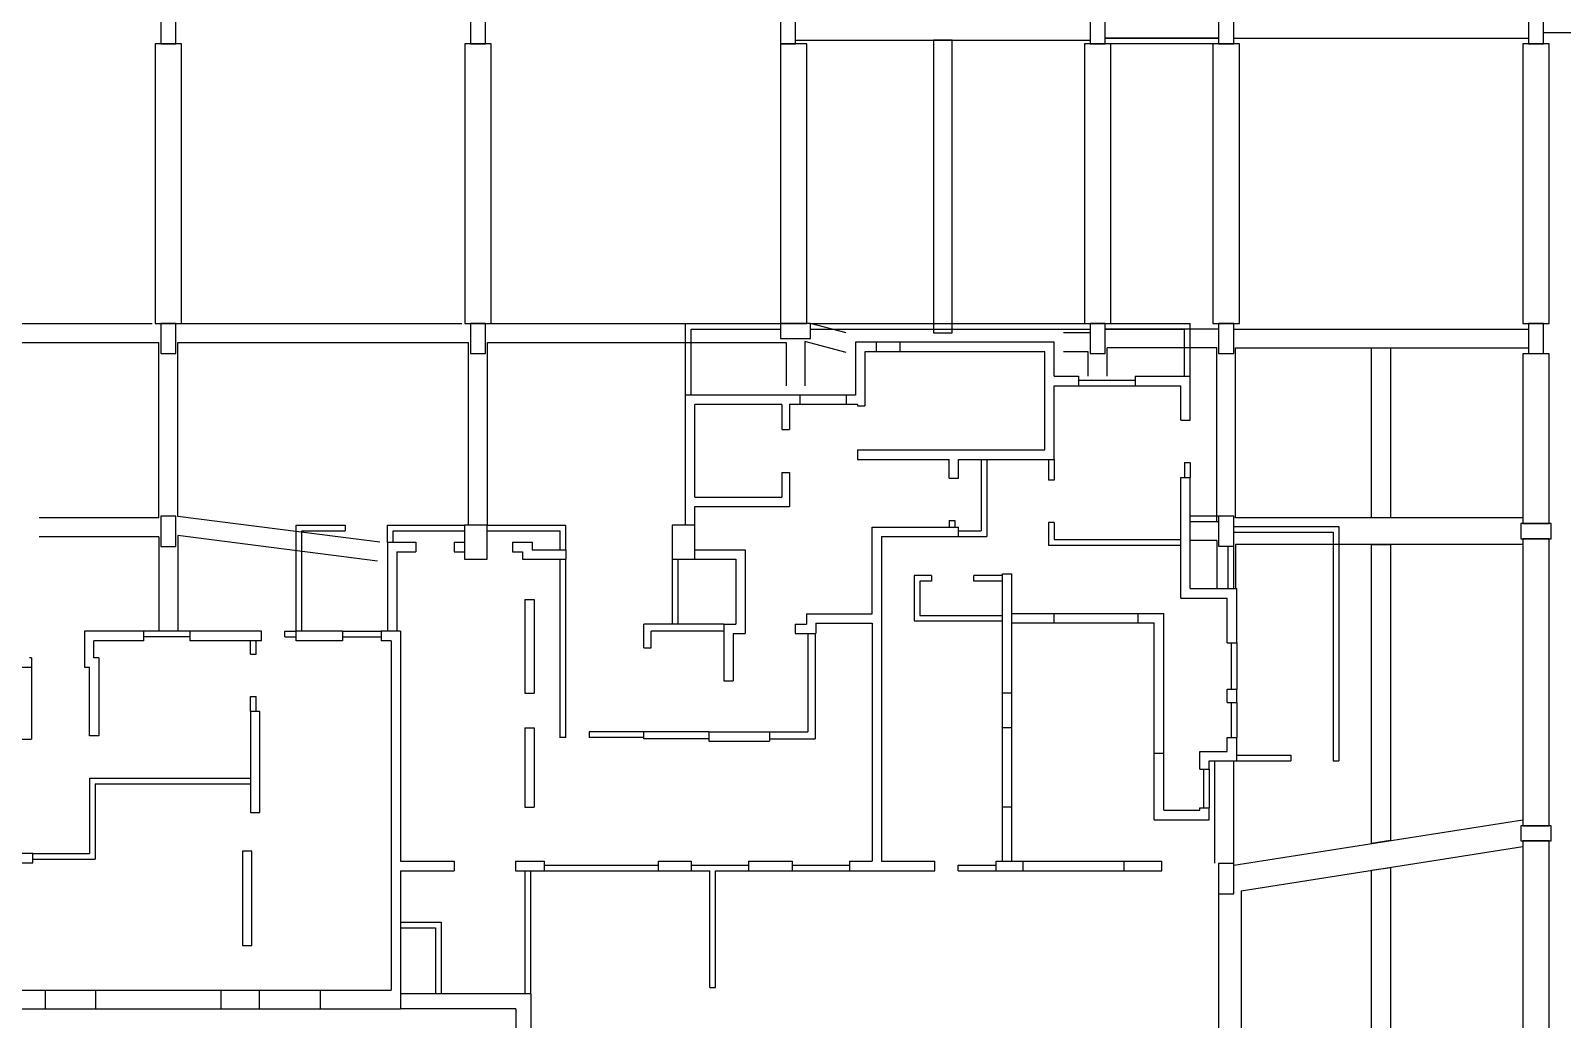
# Model space of a CAD drawing. Header units: metres. Extents: x -681087 to 1033303, y 74272 to 2630761.
# Drawn here: x 96441 to 136983, y 2174379 to 2200554 of the extents above; entities that cross this region are included whole.
import ezdxf

# ---------------------------------------------------------------- set-up
doc = ezdxf.new("R2010")
doc.units = ezdxf.units.M
for name, color, linetype in [('SKELETON_CLEAN', 7, 'Continuous'), ('SKELETON_ISOLATED', 1, 'Continuous'), ('SKELETON_ORIGINAL', 8, 'Continuous')]:
    doc.layers.add(name, color=color, linetype=linetype)

msp = doc.modelspace()

# ---------------------------------------------------------------- linework, layer by layer
at = {"layer": 'SKELETON_CLEAN'}
for p, q in [((99884, 2201004), (99884, 2200204)), ((100284, 2200204), (100284, 2201004)), ((108084, 2201004), (108084, 2200204)), ((108484, 2200204), (108484, 2201004)), ((116284, 2201004), (116284, 2200204)), ((124484, 2201004), (124484, 2200204)), ((124884, 2200204), (124884, 2201004)), ((127884, 2201004), (127884, 2200204)), ((128284, 2200204), (128284, 2201004)), ((136084, 2201004), (136084, 2200204)), ((136484, 2200204), (136484, 2201004)), ((120834, 2200304), (120334, 2200304)), ((120334, 2200304), (120334, 2192554)), ((120834, 2192554), (120834, 2200304)), ((136484, 2200502), (143784, 2200502)), ((100434, 2200202), (99734, 2200202)), ((99734, 2200202), (99734, 2192802)), ((99884, 2200204), (100284, 2200204)), ((100434, 2192802), (100434, 2200202)), ((108634, 2200202), (107934, 2200202)), ((107934, 2200202), (107934, 2192802)), ((108084, 2200204), (108484, 2200204)), ((108634, 2192802), (108634, 2200202)), ((116284, 2200202), (116284, 2192802)), ((125034, 2200204), (124334, 2200204)), ((124334, 2200204), (124334, 2192804)), ((124484, 2200204), (124884, 2200204)), ((127884, 2200204), (124884, 2200204)), ((125034, 2192804), (125034, 2200204)), ((128434, 2200204), (127734, 2200204)), ((127734, 2200204), (127734, 2192804)), ((127884, 2200204), (128284, 2200204)), ((128434, 2192804), (128434, 2200204)), ((136635, 2200202), (135935, 2200202)), ((135935, 2200202), (135935, 2192802)), ((136084, 2200204), (136484, 2200204)), ((136635, 2192802), (136635, 2200202)), ((92084, 2192802), (99658, 2192802)), ((99734, 2192802), (100434, 2192802)), ((100284, 2192804), (99884, 2192804)), ((99884, 2192804), (99884, 2192004)), ((100284, 2192004), (100284, 2192804)), ((100284, 2192802), (107858, 2192802)), ((107934, 2192802), (108634, 2192802)), ((108484, 2192804), (108084, 2192804)), ((108084, 2192804), (108084, 2192004)), ((108484, 2192004), (108484, 2192804)), ((111128, 2192803), (116284, 2192803)), ((113773, 2190904), (113773, 2192804)), ((113923, 2192654), (116284, 2192654)), ((113923, 2190904), (113923, 2192654)), ((116284, 2192804), (116284, 2192404)), ((117084, 2192804), (127133, 2192804)), ((117084, 2192404), (117084, 2192804)), ((118023, 2192554), (117084, 2192802)), ((120334, 2192554), (120834, 2192554)), ((124334, 2192804), (125034, 2192804)), ((124884, 2192804), (124484, 2192804)), ((124484, 2192804), (124484, 2192004)), ((124884, 2192004), (124884, 2192804)), ((127133, 2191404), (127133, 2192804)), ((127734, 2192804), (128434, 2192804)), ((128284, 2192804), (127884, 2192804)), ((127884, 2192804), (127884, 2192004)), ((128284, 2192004), (128284, 2192804)), ((135935, 2192802), (136635, 2192802)), ((136484, 2192804), (136084, 2192804)), ((136084, 2192804), (136084, 2192004)), ((136484, 2192004), (136484, 2192804)), ((92134, 2192302), (99834, 2192302)), ((99834, 2187654), (99834, 2192302)), ((100334, 2192302), (108034, 2192302)), ((100334, 2187691), (100334, 2192302)), ((108034, 2187459), (108034, 2192302)), ((108534, 2192302), (116434, 2192302)), ((108534, 2187459), (108534, 2192302)), ((116284, 2192404), (117084, 2192404)), ((116434, 2192302), (116434, 2191154)), ((116934, 2192325), (116934, 2191154)), ((118023, 2192037), (116934, 2192325)), ((118273, 2192304), (118273, 2190904)), ((118823, 2192304), (118273, 2192304)), ((123533, 2192304), (118823, 2192304)), ((118823, 2192304), (118823, 2192054)), ((123533, 2191404), (123533, 2192304)), ((124934, 2191404), (124934, 2192154)), ((127834, 2192154), (124934, 2192154)), ((127834, 2187554), (127834, 2192154)), ((128334, 2187654), (128334, 2192154)), ((128334, 2192154), (136084, 2192154)), ((131934, 2192154), (132434, 2192154)), ((131934, 2187654), (131934, 2192154)), ((132434, 2192154), (132434, 2187654)), ((99884, 2192004), (100284, 2192004)), ((108084, 2192004), (108484, 2192004)), ((118523, 2192054), (118523, 2190624)), ((118823, 2192054), (118523, 2192054)), ((123283, 2192054), (118823, 2192054)), ((123283, 2189454), (123283, 2192054)), ((124434, 2192052), (123783, 2192052)), ((124434, 2191404), (124434, 2192052)), ((124484, 2192004), (124884, 2192004)), ((127884, 2192004), (128284, 2192004)), ((136635, 2192002), (135935, 2192002)), ((135935, 2192002), (135935, 2187504)), ((136084, 2192004), (136484, 2192004)), ((136635, 2187504), (136635, 2192002)), ((123533, 2191404), (124173, 2191404)), ((124173, 2191404), (124173, 2191154)), ((125673, 2191404), (125673, 2191154)), ((125673, 2191404), (127133, 2191404)), ((127133, 2190244), (127133, 2191404)), ((118033, 2190904), (113773, 2190904)), ((113773, 2187459), (113773, 2190904)), ((118273, 2190904), (118033, 2190904)), ((118033, 2190654), (118033, 2190904)), ((123533, 2191154), (124173, 2191154)), ((123533, 2189204), (123533, 2191154)), ((124173, 2191154), (125673, 2191154)), ((125673, 2191154), (126883, 2191154)), ((126883, 2190244), (126883, 2191154)), ((116323, 2190654), (114023, 2190654)), ((114023, 2188204), (114023, 2190654)), ((116323, 2190654), (116323, 2189999)), ((118033, 2190654), (116523, 2190654)), ((116523, 2190654), (116523, 2189999)), ((118323, 2190654), (118033, 2190654)), ((118323, 2190654), (118323, 2190624)), ((118323, 2190624), (118523, 2190624)), ((126883, 2190244), (127133, 2190244)), ((116323, 2189999), (116523, 2189999)), ((118323, 2189454), (123283, 2189454)), ((118323, 2189454), (118323, 2189204)), ((118323, 2189204), (120753, 2189204)), ((120753, 2188709), (120753, 2189204)), ((121003, 2189204), (123533, 2189204)), ((121003, 2188709), (121003, 2189204)), ((121603, 2189204), (121603, 2187309)), ((121753, 2189204), (121753, 2187159)), ((123383, 2189204), (123383, 2188654)), ((123533, 2189204), (123533, 2188654)), ((126983, 2189124), (127133, 2189124)), ((126983, 2189124), (126983, 2188724)), ((127133, 2189124), (127133, 2188724)), ((116323, 2188859), (116323, 2188204)), ((116323, 2188859), (116523, 2188859)), ((116523, 2188859), (116523, 2187954)), ((120753, 2188709), (121003, 2188709)), ((123533, 2188654), (123383, 2188654)), ((126883, 2185534), (126883, 2188724)), ((126883, 2188724), (127133, 2188724)), ((127133, 2185784), (127133, 2188724)), ((114023, 2188204), (116323, 2188204)), ((99834, 2187654), (96663, 2187654)), ((100284, 2187697), (99884, 2187697)), ((99884, 2187697), (99884, 2186897)), ((100284, 2186897), (100284, 2187697)), ((105683, 2187009), (100334, 2187691)), ((114023, 2187954), (116523, 2187954)), ((114023, 2187459), (114023, 2187954)), ((127884, 2187704), (127133, 2187704)), ((128284, 2187704), (127884, 2187704)), ((127884, 2187704), (127884, 2186904)), ((128284, 2186904), (128284, 2187704)), ((135934, 2187654), (128334, 2187654)), ((132434, 2187654), (131934, 2187654)), ((103468, 2187459), (104763, 2187459)), ((103468, 2184654), (103468, 2187459)), ((103618, 2187309), (104763, 2187309)), ((103618, 2184654), (103618, 2187309)), ((104763, 2187459), (104763, 2187309)), ((105883, 2187007), (105883, 2187459)), ((105883, 2187459), (107923, 2187459)), ((106033, 2187009), (106033, 2187309)), ((106033, 2187309), (107923, 2187309)), ((108523, 2187459), (107923, 2187459)), ((107923, 2187459), (107923, 2186559)), ((108523, 2186559), (108523, 2187459)), ((108523, 2187459), (110603, 2187459)), ((108523, 2187309), (110453, 2187309)), ((110453, 2186809), (110453, 2187309)), ((110603, 2186809), (110603, 2187459)), ((114023, 2187459), (113423, 2187459)), ((113423, 2187459), (113423, 2186559)), ((114023, 2186559), (114023, 2187459)), ((118713, 2187409), (121003, 2187409)), ((118713, 2185114), (118713, 2187409)), ((118713, 2187409), (118913, 2187409)), ((120753, 2187589), (120753, 2187409)), ((120753, 2187589), (120903, 2187589)), ((120903, 2187589), (120903, 2187409)), ((121003, 2187159), (121003, 2187409)), ((121003, 2187309), (121603, 2187309)), ((123533, 2187534), (123383, 2187534)), ((123383, 2187534), (123383, 2186934)), ((123533, 2187534), (123533, 2187084)), ((127834, 2187554), (127133, 2187554)), ((127884, 2187554), (127133, 2187554)), ((128284, 2187424), (131063, 2187424)), ((128284, 2187274), (130913, 2187274)), ((130913, 2187274), (130913, 2181224)), ((131063, 2187424), (131063, 2181224)), ((99834, 2187154), (96663, 2187154)), ((99834, 2187154), (99834, 2184654)), ((99884, 2186897), (100284, 2186897)), ((100334, 2187187), (100334, 2184654)), ((105620, 2186513), (100334, 2187187)), ((105883, 2187009), (106633, 2187009)), ((105883, 2187009), (105883, 2184654)), ((106633, 2187009), (106633, 2186759)), ((107653, 2187009), (107653, 2186759)), ((107653, 2187009), (107923, 2187009)), ((109198, 2187009), (109198, 2186759)), ((109198, 2187009), (109713, 2187009)), ((109713, 2187009), (109713, 2186809)), ((118963, 2187159), (121003, 2187159)), ((118963, 2187159), (118963, 2178564)), ((121003, 2187159), (121753, 2187159)), ((123383, 2186934), (126883, 2186934)), ((123533, 2187084), (126883, 2187084)), ((127834, 2187054), (127133, 2187054)), ((127834, 2187054), (127834, 2185784)), ((127884, 2186904), (128284, 2186904)), ((128283, 2185784), (128283, 2186904)), ((128334, 2186954), (128334, 2185784)), ((135934, 2186954), (128334, 2186954)), ((131934, 2179034), (131934, 2186954)), ((131934, 2186954), (132434, 2186954)), ((132434, 2186954), (132434, 2179113)), ((106133, 2186759), (106633, 2186759)), ((106133, 2186759), (106133, 2184654)), ((107653, 2186759), (107923, 2186759)), ((107923, 2186559), (108523, 2186559)), ((109198, 2186759), (109463, 2186759)), ((109463, 2186759), (109463, 2186559)), ((109463, 2186559), (110603, 2186559)), ((109713, 2186809), (110603, 2186809)), ((110603, 2186809), (110603, 2186559)), ((110603, 2181829), (110603, 2186559)), ((113423, 2186559), (113423, 2184844)), ((113423, 2186559), (114023, 2186559)), ((114023, 2186809), (115353, 2186809)), ((114023, 2186559), (115103, 2186559)), ((115103, 2186559), (115103, 2184844)), ((115353, 2186809), (115353, 2184594)), ((120283, 2186129), (119823, 2186129)), ((119823, 2186129), (119823, 2184929)), ((120283, 2186129), (120283, 2185984)), ((122163, 2186129), (121403, 2186129)), ((121403, 2185984), (121403, 2186129)), ((122163, 2178564), (122163, 2186174)), ((122163, 2186174), (122413, 2186174)), ((122413, 2178564), (122413, 2186174)), ((120283, 2185984), (119973, 2185984)), ((119973, 2185984), (119973, 2185074)), ((122163, 2185984), (121403, 2185984)), ((127133, 2185784), (128363, 2185784)), ((128363, 2184344), (128363, 2185784)), ((109518, 2185494), (109518, 2183014)), ((109518, 2185494), (109768, 2185494)), ((109768, 2185494), (109768, 2183014)), ((126883, 2185534), (128113, 2185534)), ((128113, 2184344), (128113, 2185534)), ((114788, 2184844), (112673, 2184844)), ((112673, 2184214), (112673, 2184844)), ((114788, 2184844), (114788, 2183344)), ((114788, 2184844), (115103, 2184844)), ((116673, 2184844), (116673, 2184594)), ((116673, 2184844), (116973, 2184844)), ((116973, 2185114), (118713, 2185114)), ((116973, 2185114), (116973, 2184844)), ((117223, 2184864), (117223, 2184594)), ((117223, 2184864), (118713, 2184864)), ((118713, 2184864), (118713, 2178564)), ((119823, 2184929), (122163, 2184929)), ((119973, 2185074), (122163, 2185074)), ((122413, 2185124), (126433, 2185124)), ((122413, 2184874), (126183, 2184874)), ((126183, 2179664), (126183, 2184874)), ((126433, 2179914), (126433, 2185124)), ((97863, 2184654), (97863, 2183954)), ((99438, 2184654), (97863, 2184654)), ((98113, 2183954), (98113, 2184404)), ((99438, 2184404), (98113, 2184404)), ((100658, 2184654), (99438, 2184654)), ((99438, 2184404), (99438, 2184654)), ((100658, 2184654), (100658, 2184404)), ((102548, 2184654), (100658, 2184654)), ((102548, 2184404), (100658, 2184404)), ((102258, 2184049), (102258, 2184404)), ((102408, 2184049), (102408, 2184404)), ((102548, 2184404), (102548, 2184654)), ((103169, 2184654), (103469, 2184654)), ((103169, 2184504), (103169, 2184654)), ((103169, 2184504), (103469, 2184504)), ((103468, 2184404), (103468, 2184654)), ((104698, 2184654), (103468, 2184654)), ((104698, 2184404), (103468, 2184404)), ((104698, 2184654), (105718, 2184654)), ((104698, 2184654), (104698, 2184404)), ((106233, 2184654), (105718, 2184654)), ((105718, 2184654), (105718, 2184404)), ((105983, 2184404), (105718, 2184404)), ((105983, 2184404), (105983, 2175154)), ((106233, 2184654), (106233, 2178564)), ((114788, 2184654), (112863, 2184654)), ((112863, 2184214), (112863, 2184654)), ((115038, 2184594), (115038, 2183344)), ((115038, 2184594), (115353, 2184594)), ((116673, 2184594), (117223, 2184594)), ((117013, 2184594), (117013, 2181994)), ((117203, 2184594), (117203, 2181804)), ((102258, 2184049), (102408, 2184049)), ((112673, 2184214), (112863, 2184214)), ((128113, 2184344), (128363, 2184344)), ((128363, 2184344), (128363, 2183124)), ((95313, 2183704), (96463, 2183704)), ((96463, 2183954), (96413, 2183954)), ((96463, 2183954), (96463, 2183704)), ((96463, 2183704), (96463, 2181794)), ((97863, 2183954), (97863, 2183704)), ((97863, 2183704), (97998, 2183704)), ((97998, 2181884), (97998, 2183704)), ((98248, 2183954), (98113, 2183954)), ((98248, 2183954), (98248, 2181884)), ((114788, 2183344), (115038, 2183344)), ((102258, 2182534), (102258, 2182929)), ((102258, 2182929), (102408, 2182929)), ((102408, 2182534), (102408, 2182929)), ((109518, 2183014), (109768, 2183014)), ((128113, 2182764), (128113, 2183124)), ((128113, 2183124), (128363, 2183124)), ((128363, 2182764), (128363, 2183124)), ((102508, 2182534), (102258, 2182534)), ((102258, 2182534), (102258, 2179854)), ((102508, 2179854), (102508, 2182534)), ((128113, 2182764), (128363, 2182764)), ((128363, 2182764), (128363, 2181844)), ((109518, 2182094), (109768, 2182094)), ((109518, 2182094), (109518, 2179994)), ((109768, 2182094), (109768, 2179994)), ((111223, 2181994), (111223, 2181844)), ((112673, 2181994), (111223, 2181994)), ((114393, 2181994), (112673, 2181994)), ((112673, 2181804), (112673, 2181994)), ((114393, 2181994), (115993, 2181994)), ((114393, 2181994), (114393, 2181744)), ((115993, 2181994), (115993, 2181744)), ((115993, 2181994), (117013, 2181994)), ((95313, 2181794), (96463, 2181794)), ((98248, 2181884), (97998, 2181884)), ((112673, 2181844), (111223, 2181844)), ((114393, 2181804), (112673, 2181804)), ((114393, 2181744), (115993, 2181744)), ((115993, 2181804), (117203, 2181804)), ((128113, 2181474), (128113, 2181844)), ((128113, 2181844), (128363, 2181844)), ((128363, 2181224), (128363, 2181844)), ((127383, 2180999), (127383, 2181474)), ((127383, 2181474), (128113, 2181474)), ((127633, 2181224), (128363, 2181224)), ((127633, 2180999), (127633, 2181224)), ((128284, 2178459), (128284, 2181224)), ((128363, 2181374), (129793, 2181374)), ((128363, 2181224), (129793, 2181224)), ((129793, 2181374), (129793, 2181224)), ((130913, 2181224), (131063, 2181224)), ((97998, 2180764), (97998, 2178769)), ((97998, 2180764), (102258, 2180764)), ((127383, 2180999), (127633, 2180999)), ((127633, 2180999), (127633, 2179979)), ((98148, 2180614), (98148, 2178619)), ((98148, 2180614), (102258, 2180614)), ((109518, 2179994), (109768, 2179994)), ((127383, 2179979), (127633, 2179979)), ((127383, 2179914), (127383, 2179979)), ((127633, 2179664), (127633, 2179979)), ((102258, 2179854), (102508, 2179854)), ((126183, 2179664), (127633, 2179664)), ((126433, 2179914), (127383, 2179914)), ((128284, 2178459), (135934, 2179664)), ((96503, 2178769), (94603, 2178769)), ((96503, 2178519), (96503, 2178769)), ((96503, 2178769), (97998, 2178769)), ((102298, 2178834), (102048, 2178834)), ((102048, 2178834), (102048, 2176334)), ((102298, 2176334), (102298, 2178834)), ((128484, 2177782), (135934, 2178956)), ((132434, 2179113), (131934, 2179034)), ((94603, 2178519), (96503, 2178519)), ((96503, 2178619), (98148, 2178619)), ((106233, 2178564), (107653, 2178564)), ((107653, 2178564), (107653, 2178314)), ((109273, 2178564), (109273, 2178314)), ((109273, 2178564), (110033, 2178564)), ((110033, 2178564), (110033, 2178314)), ((113053, 2178564), (113053, 2178314)), ((113053, 2178564), (113923, 2178564)), ((113923, 2178564), (113923, 2178314)), ((115443, 2178564), (115443, 2178314)), ((115443, 2178564), (116593, 2178564)), ((116593, 2178564), (116593, 2178314)), ((118113, 2178564), (118113, 2178314)), ((118113, 2178564), (118713, 2178564)), ((118963, 2178564), (120373, 2178564)), ((120373, 2178314), (120373, 2178564)), ((120993, 2178464), (121993, 2178464)), ((120993, 2178314), (120993, 2178464)), ((121993, 2178314), (121993, 2178564)), ((121993, 2178564), (122713, 2178564)), ((122713, 2178314), (122713, 2178564)), ((122713, 2178564), (126383, 2178564)), ((126383, 2178314), (126383, 2178564)), ((128284, 2178504), (127884, 2178504)), ((128284, 2177704), (128284, 2178504)), ((131934, 2178325), (132434, 2178404)), ((131934, 2174054), (131934, 2178325)), ((132434, 2178404), (132434, 2174054)), ((106233, 2178314), (107653, 2178314)), ((106233, 2178314), (106233, 2174654)), ((109273, 2178314), (110033, 2178314)), ((109684, 2175054), (109684, 2178304)), ((110033, 2178314), (113053, 2178314)), ((113053, 2178314), (113923, 2178314)), ((113923, 2178314), (114414, 2178314)), ((114414, 2175224), (114414, 2178314)), ((114564, 2175224), (114564, 2178314)), ((114564, 2178314), (115443, 2178314)), ((115443, 2178314), (116593, 2178314)), ((116593, 2178314), (118113, 2178314)), ((118113, 2178314), (120373, 2178314)), ((120993, 2178314), (121993, 2178314)), ((121993, 2178314), (122713, 2178314)), ((122713, 2178314), (126383, 2178314)), ((127884, 2177704), (128284, 2177704)), ((128484, 2177782), (128484, 2174054)), ((106233, 2176954), (107303, 2176954)), ((106233, 2176804), (107153, 2176804)), ((107153, 2176804), (107153, 2175054)), ((107303, 2176954), (107303, 2175054)), ((102048, 2176334), (102298, 2176334)), ((91608, 2175154), (105983, 2175154)), ((114414, 2175224), (114564, 2175224)), ((109684, 2175054), (106233, 2175054)), ((109684, 2175054), (109684, 2137954)), ((77083, 2174654), (106233, 2174654)), ((109284, 2174654), (106233, 2174654)), ((109284, 2174654), (109284, 2138454))]:
    msp.add_line(p, q, dxfattribs=at)
at = {"layer": 'SKELETON_ISOLATED'}
for p, q in [((116684, 2200204), (116684, 2201004)), ((116684, 2200304), (124484, 2200304)), ((124884, 2200354), (127884, 2200354)), ((128284, 2200354), (136084, 2200354)), ((116634, 2200203), (116484, 2200203)), ((116984, 2192802), (116984, 2200202)), ((116684, 2192803), (116634, 2192803)), ((117084, 2192654), (124484, 2192654)), ((124484, 2192552), (123783, 2192552)), ((126384, 2192654), (125933, 2192654)), ((126983, 2191404), (126983, 2192654)), ((128284, 2192654), (136084, 2192654)), ((119443, 2192304), (119443, 2192054)), ((124173, 2191304), (125673, 2191304)), ((116813, 2190654), (116813, 2190904)), ((135884, 2187504), (135884, 2187104)), ((136309, 2187504), (136259, 2187504)), ((136684, 2187104), (136684, 2187504)), ((128133, 2185784), (128133, 2186904)), ((135935, 2187104), (135934, 2179502)), ((136259, 2187104), (136309, 2187104)), ((136634, 2179502), (136635, 2187104)), ((110453, 2181829), (110453, 2186559)), ((113573, 2186559), (113573, 2184844)), ((123533, 2184874), (123533, 2185124)), ((125753, 2184874), (125753, 2185124)), ((100658, 2184504), (99438, 2184504)), ((104698, 2184504), (105718, 2184504)), ((128213, 2184344), (128213, 2183124)), ((122413, 2183014), (122163, 2183014)), ((128213, 2182764), (128213, 2181844)), ((122413, 2182094), (122163, 2182094)), ((110603, 2181844), (110453, 2181844)), ((126183, 2181424), (126433, 2181424)), ((127784, 2178514), (127784, 2181224)), ((127483, 2180999), (127483, 2179979)), ((122413, 2179994), (122163, 2179994)), ((135884, 2179504), (135884, 2179104)), ((136309, 2179503), (136259, 2179503)), ((136684, 2179104), (136684, 2179504)), ((135935, 2179102), (135934, 2173904)), ((136259, 2179103), (136309, 2179103)), ((136634, 2173904), (136635, 2179102)), ((110033, 2178464), (113053, 2178464)), ((113923, 2178464), (115443, 2178464)), ((116593, 2178464), (118113, 2178464)), ((125383, 2178314), (125383, 2178564)), ((109534, 2175054), (109534, 2178304)), ((127884, 2178309), (127884, 2158619)), ((96823, 2175154), (96823, 2174654)), ((98163, 2174654), (98163, 2175154)), ((101483, 2174654), (101483, 2175154)), ((102493, 2175154), (102493, 2174654)), ((104113, 2174654), (104113, 2175154))]:
    msp.add_line(p, q, dxfattribs=at)
at = {"layer": 'SKELETON_ORIGINAL'}
for p, q in [((99884, 2201004), (99884, 2200204)), ((100284, 2200204), (100284, 2201004)), ((108084, 2201004), (108084, 2200204)), ((108484, 2200204), (108484, 2201004)), ((116284, 2201004), (116284, 2200204)), ((116684, 2200204), (116684, 2201004)), ((124484, 2201004), (124484, 2200204)), ((124884, 2200204), (124884, 2201004)), ((127884, 2201004), (127884, 2200204)), ((128284, 2200204), (128284, 2201004)), ((136084, 2201004), (136084, 2200204)), ((136484, 2200204), (136484, 2201004)), ((116684, 2200304), (124484, 2200304)), ((120834, 2200304), (120334, 2200304)), ((120334, 2200304), (120334, 2192554)), ((120834, 2192554), (120834, 2200304)), ((124884, 2200354), (127884, 2200354)), ((127884, 2200354), (124884, 2200354)), ((128284, 2200354), (136084, 2200354)), ((136484, 2200502), (143784, 2200502)), ((100434, 2200202), (99734, 2200202)), ((99734, 2200202), (99734, 2192802)), ((99884, 2200204), (100284, 2200204)), ((100434, 2192802), (100434, 2200202)), ((108634, 2200202), (107934, 2200202)), ((107934, 2200202), (107934, 2192802)), ((108084, 2200204), (108484, 2200204)), ((108634, 2192802), (108634, 2200202)), ((116284, 2200204), (116684, 2200204)), ((116984, 2200202), (116284, 2200202)), ((116284, 2200202), (116284, 2192802)), ((116984, 2192802), (116984, 2200202)), ((125034, 2200204), (124334, 2200204)), ((124334, 2200204), (124334, 2192804)), ((124484, 2200204), (124884, 2200204)), ((127884, 2200204), (124884, 2200204)), ((125034, 2192804), (125034, 2200204)), ((128434, 2200204), (127734, 2200204)), ((127734, 2200204), (127734, 2192804)), ((127884, 2200204), (128284, 2200204)), ((128434, 2192804), (128434, 2200204)), ((136635, 2200202), (135935, 2200202)), ((135935, 2200202), (135935, 2192802)), ((136084, 2200204), (136484, 2200204)), ((136635, 2192802), (136635, 2200202)), ((92084, 2192802), (99658, 2192802)), ((99734, 2192802), (100434, 2192802)), ((100284, 2192804), (99884, 2192804)), ((99884, 2192804), (99884, 2192004)), ((100284, 2192004), (100284, 2192804)), ((100284, 2192802), (107858, 2192802)), ((107934, 2192802), (108634, 2192802)), ((108484, 2192804), (108084, 2192804)), ((108084, 2192804), (108084, 2192004)), ((108484, 2192004), (108484, 2192804)), ((108484, 2192802), (116284, 2192802)), ((113773, 2190904), (113773, 2192804)), ((113773, 2192804), (116284, 2192804)), ((113923, 2192654), (116284, 2192654)), ((113923, 2190904), (113923, 2192654)), ((117084, 2192804), (116284, 2192804)), ((116284, 2192804), (116284, 2192404)), ((116284, 2192802), (116984, 2192802)), ((117084, 2192804), (127133, 2192804)), ((117084, 2192404), (117084, 2192804)), ((118023, 2192554), (117084, 2192802)), ((117084, 2192654), (124484, 2192654)), ((120334, 2192554), (120834, 2192554)), ((124484, 2192552), (123783, 2192552)), ((124334, 2192804), (125034, 2192804)), ((124884, 2192804), (124484, 2192804)), ((124484, 2192804), (124484, 2192004)), ((124884, 2192004), (124884, 2192804)), ((127884, 2192654), (124884, 2192654)), ((124884, 2192654), (126983, 2192654)), ((126983, 2191404), (126983, 2192654)), ((127133, 2191404), (127133, 2192804)), ((127734, 2192804), (128434, 2192804)), ((128284, 2192804), (127884, 2192804)), ((127884, 2192804), (127884, 2192004)), ((128284, 2192004), (128284, 2192804)), ((128284, 2192654), (136084, 2192654)), ((135935, 2192802), (136635, 2192802)), ((136484, 2192804), (136084, 2192804)), ((136084, 2192804), (136084, 2192004)), ((136484, 2192004), (136484, 2192804)), ((92134, 2192302), (99834, 2192302)), ((99834, 2187654), (99834, 2192302)), ((100334, 2192302), (108034, 2192302)), ((100334, 2187691), (100334, 2192302)), ((108034, 2187459), (108034, 2192302)), ((108534, 2192302), (116434, 2192302)), ((108534, 2187459), (108534, 2192302)), ((116284, 2192404), (117084, 2192404)), ((116434, 2192302), (116434, 2191154)), ((116934, 2192325), (116934, 2191154)), ((118023, 2192037), (116934, 2192325)), ((118273, 2192304), (118273, 2190904)), ((118823, 2192304), (118273, 2192304)), ((123533, 2192304), (118823, 2192304)), ((118823, 2192304), (118823, 2192054)), ((119443, 2192304), (119443, 2192054)), ((123533, 2191404), (123533, 2192304)), ((124934, 2191404), (124934, 2192154)), ((127834, 2192154), (124934, 2192154)), ((127834, 2187554), (127834, 2192154)), ((128334, 2187654), (128334, 2192154)), ((128334, 2192154), (136084, 2192154)), ((131934, 2192154), (132434, 2192154)), ((131934, 2187654), (131934, 2192154)), ((132434, 2192154), (132434, 2187654)), ((99884, 2192004), (100284, 2192004)), ((108084, 2192004), (108484, 2192004)), ((118523, 2192054), (118523, 2190624)), ((118823, 2192054), (118523, 2192054)), ((123283, 2192054), (118823, 2192054)), ((123283, 2189454), (123283, 2192054)), ((124434, 2192052), (123783, 2192052)), ((124434, 2191404), (124434, 2192052)), ((124484, 2192004), (124884, 2192004)), ((127884, 2192004), (128284, 2192004)), ((136635, 2192002), (135935, 2192002)), ((135935, 2192002), (135935, 2187504)), ((136084, 2192004), (136484, 2192004)), ((136635, 2187504), (136635, 2192002)), ((123533, 2191404), (124173, 2191404)), ((124173, 2191404), (124173, 2191154)), ((124173, 2191304), (125673, 2191304)), ((125673, 2191404), (125673, 2191154)), ((125673, 2191404), (127133, 2191404)), ((127133, 2190244), (127133, 2191404)), ((118033, 2190904), (113773, 2190904)), ((113773, 2187459), (113773, 2190904)), ((116813, 2190654), (116813, 2190904)), ((118273, 2190904), (118033, 2190904)), ((118033, 2190654), (118033, 2190904)), ((123533, 2191154), (124173, 2191154)), ((123533, 2189204), (123533, 2191154)), ((124173, 2191154), (125673, 2191154)), ((125673, 2191154), (126883, 2191154)), ((126883, 2190244), (126883, 2191154)), ((116323, 2190654), (114023, 2190654)), ((114023, 2188204), (114023, 2190654)), ((116323, 2190654), (116323, 2189999)), ((118033, 2190654), (116523, 2190654)), ((116523, 2190654), (116523, 2189999)), ((118323, 2190654), (118033, 2190654)), ((118323, 2190654), (118323, 2190624)), ((118323, 2190624), (118523, 2190624)), ((126883, 2190244), (127133, 2190244)), ((116323, 2189999), (116523, 2189999)), ((118323, 2189454), (123283, 2189454)), ((118323, 2189454), (118323, 2189204)), ((118323, 2189204), (120753, 2189204)), ((120753, 2188709), (120753, 2189204)), ((121003, 2189204), (123533, 2189204)), ((121003, 2188709), (121003, 2189204)), ((121603, 2189204), (121603, 2187309)), ((121753, 2189204), (121753, 2187159)), ((123383, 2189204), (123383, 2188654)), ((123533, 2189204), (123533, 2188654)), ((126983, 2189124), (127133, 2189124)), ((126983, 2189124), (126983, 2188724)), ((127133, 2189124), (127133, 2188724)), ((116323, 2188859), (116323, 2188204)), ((116323, 2188859), (116523, 2188859)), ((116523, 2188859), (116523, 2187954)), ((120753, 2188709), (121003, 2188709)), ((123533, 2188654), (123383, 2188654)), ((126883, 2185534), (126883, 2188724)), ((126883, 2188724), (127133, 2188724)), ((127133, 2185784), (127133, 2188724)), ((114023, 2188204), (116323, 2188204)), ((99834, 2187654), (96663, 2187654)), ((100284, 2187697), (99884, 2187697)), ((99884, 2187697), (99884, 2186897)), ((100284, 2186897), (100284, 2187697)), ((105683, 2187009), (100334, 2187691)), ((114023, 2187954), (116523, 2187954)), ((114023, 2187459), (114023, 2187954)), ((127884, 2187704), (127133, 2187704)), ((128284, 2187704), (127884, 2187704)), ((127884, 2187704), (127884, 2186904)), ((128284, 2186904), (128284, 2187704)), ((135934, 2187654), (128334, 2187654)), ((132434, 2187654), (131934, 2187654)), ((103468, 2187459), (104763, 2187459)), ((103468, 2184654), (103468, 2187459)), ((103618, 2187309), (104763, 2187309)), ((103618, 2184654), (103618, 2187309)), ((104763, 2187459), (104763, 2187309)), ((105883, 2187007), (105883, 2187459)), ((105883, 2187459), (107923, 2187459)), ((106033, 2187009), (106033, 2187309)), ((106033, 2187309), (107923, 2187309)), ((108523, 2187459), (107923, 2187459)), ((107923, 2187459), (107923, 2186559)), ((108523, 2186559), (108523, 2187459)), ((108523, 2187459), (110603, 2187459)), ((108523, 2187309), (110453, 2187309)), ((110453, 2186809), (110453, 2187309)), ((110603, 2186809), (110603, 2187459)), ((114023, 2187459), (113423, 2187459)), ((113423, 2187459), (113423, 2186559)), ((114023, 2186559), (114023, 2187459)), ((118713, 2187409), (121003, 2187409)), ((118713, 2185114), (118713, 2187409)), ((118713, 2187409), (118913, 2187409)), ((120753, 2187589), (120753, 2187409)), ((120753, 2187589), (120903, 2187589)), ((120903, 2187589), (120903, 2187409)), ((121003, 2187159), (121003, 2187409)), ((121003, 2187309), (121603, 2187309)), ((123533, 2187534), (123383, 2187534)), ((123383, 2187534), (123383, 2186934)), ((123533, 2187534), (123533, 2187084)), ((127834, 2187554), (127133, 2187554)), ((127884, 2187554), (127133, 2187554)), ((128284, 2187424), (131063, 2187424)), ((128284, 2187274), (130913, 2187274)), ((130913, 2187274), (130913, 2181224)), ((131063, 2187424), (131063, 2181224)), ((136684, 2187504), (135884, 2187504)), ((135884, 2187504), (135884, 2187104)), ((135935, 2187504), (136635, 2187504)), ((136684, 2187104), (136684, 2187504)), ((99834, 2187154), (96663, 2187154)), ((99834, 2187154), (99834, 2184654)), ((99884, 2186897), (100284, 2186897)), ((100334, 2187187), (100334, 2184654)), ((105620, 2186513), (100334, 2187187)), ((105883, 2187009), (106633, 2187009)), ((105883, 2187009), (105883, 2184654)), ((106633, 2187009), (106633, 2186759)), ((107653, 2187009), (107653, 2186759)), ((107653, 2187009), (107923, 2187009)), ((109198, 2187009), (109198, 2186759)), ((109198, 2187009), (109713, 2187009)), ((109713, 2187009), (109713, 2186809)), ((118963, 2187159), (121003, 2187159)), ((118963, 2187159), (118963, 2178564)), ((121003, 2187159), (121753, 2187159)), ((123383, 2186934), (126883, 2186934)), ((123533, 2187084), (126883, 2187084)), ((127834, 2187054), (127133, 2187054)), ((127834, 2187054), (127834, 2185784)), ((127884, 2186904), (128284, 2186904)), ((128133, 2185784), (128133, 2186904)), ((128283, 2185784), (128283, 2186904)), ((128334, 2186954), (128334, 2185784)), ((135934, 2186954), (128334, 2186954)), ((131934, 2179034), (131934, 2186954)), ((131934, 2186954), (132434, 2186954)), ((132434, 2186954), (132434, 2179113)), ((135884, 2187104), (136684, 2187104)), ((135935, 2187104), (135934, 2179502)), ((136635, 2187104), (135935, 2187104)), ((136634, 2179502), (136635, 2187104)), ((106133, 2186759), (106633, 2186759)), ((106133, 2186759), (106133, 2184654)), ((107653, 2186759), (107923, 2186759)), ((107923, 2186559), (108523, 2186559)), ((109198, 2186759), (109463, 2186759)), ((109463, 2186759), (109463, 2186559)), ((109463, 2186559), (110603, 2186559)), ((109713, 2186809), (110603, 2186809)), ((110453, 2181829), (110453, 2186559)), ((110603, 2186809), (110603, 2186559)), ((110603, 2181829), (110603, 2186559)), ((113423, 2186559), (113423, 2184844)), ((113423, 2186559), (114023, 2186559)), ((113573, 2186559), (113573, 2184844)), ((114023, 2186809), (115353, 2186809)), ((114023, 2186559), (115103, 2186559)), ((115103, 2186559), (115103, 2184844)), ((115353, 2186809), (115353, 2184594)), ((120283, 2186129), (119823, 2186129)), ((119823, 2186129), (119823, 2184929)), ((120283, 2186129), (120283, 2185984)), ((122163, 2186129), (121403, 2186129)), ((121403, 2185984), (121403, 2186129)), ((122163, 2178564), (122163, 2186174)), ((122163, 2186174), (122413, 2186174)), ((122413, 2178564), (122413, 2186174)), ((120283, 2185984), (119973, 2185984)), ((119973, 2185984), (119973, 2185074)), ((122163, 2185984), (121403, 2185984)), ((127133, 2185784), (128363, 2185784)), ((128363, 2184344), (128363, 2185784)), ((109518, 2185494), (109518, 2183014)), ((109518, 2185494), (109768, 2185494)), ((109768, 2185494), (109768, 2183014)), ((126883, 2185534), (128113, 2185534)), ((128113, 2184344), (128113, 2185534)), ((114788, 2184844), (112673, 2184844)), ((112673, 2184214), (112673, 2184844)), ((114788, 2184844), (114788, 2183344)), ((114788, 2184844), (115103, 2184844)), ((116673, 2184844), (116673, 2184594)), ((116673, 2184844), (116973, 2184844)), ((116973, 2185114), (118713, 2185114)), ((116973, 2185114), (116973, 2184844)), ((117223, 2184864), (117223, 2184594)), ((117223, 2184864), (118713, 2184864)), ((118713, 2184864), (118713, 2178564)), ((119823, 2184929), (122163, 2184929)), ((119973, 2185074), (122163, 2185074)), ((122413, 2185124), (126433, 2185124)), ((122413, 2184874), (126183, 2184874)), ((123533, 2184874), (123533, 2185124)), ((125753, 2184874), (125753, 2185124)), ((126183, 2179664), (126183, 2184874)), ((126433, 2179914), (126433, 2185124)), ((97863, 2184654), (97863, 2183954)), ((99438, 2184654), (97863, 2184654)), ((98113, 2183954), (98113, 2184404)), ((99438, 2184404), (98113, 2184404)), ((100658, 2184654), (99438, 2184654)), ((99438, 2184404), (99438, 2184654)), ((100658, 2184504), (99438, 2184504)), ((100658, 2184654), (100658, 2184404)), ((102548, 2184654), (100658, 2184654)), ((102548, 2184404), (100658, 2184404)), ((102258, 2184049), (102258, 2184404)), ((102408, 2184049), (102408, 2184404)), ((102548, 2184404), (102548, 2184654)), ((103169, 2184654), (103469, 2184654)), ((103169, 2184504), (103169, 2184654)), ((103169, 2184504), (103469, 2184504)), ((103468, 2184404), (103468, 2184654)), ((104698, 2184654), (103468, 2184654)), ((104698, 2184404), (103468, 2184404)), ((104698, 2184654), (105718, 2184654)), ((104698, 2184654), (104698, 2184404)), ((104698, 2184504), (105718, 2184504)), ((106233, 2184654), (105718, 2184654)), ((105718, 2184654), (105718, 2184404)), ((105983, 2184404), (105718, 2184404)), ((105983, 2184404), (105983, 2175154)), ((106233, 2184654), (106233, 2178564)), ((114788, 2184654), (112863, 2184654)), ((112863, 2184214), (112863, 2184654)), ((115038, 2184594), (115038, 2183344)), ((115038, 2184594), (115353, 2184594)), ((116673, 2184594), (117223, 2184594)), ((117013, 2184594), (117013, 2181994)), ((117203, 2184594), (117203, 2181804)), ((102258, 2184049), (102408, 2184049)), ((112673, 2184214), (112863, 2184214)), ((128113, 2184344), (128363, 2184344)), ((128213, 2184344), (128213, 2183124)), ((128363, 2184344), (128363, 2183124)), ((95313, 2183704), (96463, 2183704)), ((96463, 2183954), (96413, 2183954)), ((96463, 2183954), (96463, 2183704)), ((96463, 2183704), (96463, 2181794)), ((97863, 2183954), (97863, 2183704)), ((97863, 2183704), (97998, 2183704)), ((97998, 2181884), (97998, 2183704)), ((98248, 2183954), (98113, 2183954)), ((98248, 2183954), (98248, 2181884)), ((114788, 2183344), (115038, 2183344)), ((102258, 2182534), (102258, 2182929)), ((102258, 2182929), (102408, 2182929)), ((102408, 2182534), (102408, 2182929)), ((109518, 2183014), (109768, 2183014)), ((122413, 2183014), (122163, 2183014)), ((128113, 2182764), (128113, 2183124)), ((128113, 2183124), (128363, 2183124)), ((128363, 2182764), (128363, 2183124)), ((102508, 2182534), (102258, 2182534)), ((102258, 2182534), (102258, 2179854)), ((102508, 2179854), (102508, 2182534)), ((128113, 2182764), (128363, 2182764)), ((128213, 2182764), (128213, 2181844)), ((128363, 2182764), (128363, 2181844)), ((109518, 2182094), (109768, 2182094)), ((109518, 2182094), (109518, 2179994)), ((109768, 2182094), (109768, 2179994)), ((111223, 2181994), (111223, 2181844)), ((112673, 2181994), (111223, 2181994)), ((114393, 2181994), (112673, 2181994)), ((112673, 2181804), (112673, 2181994)), ((114393, 2181994), (115993, 2181994)), ((114393, 2181994), (114393, 2181744)), ((115993, 2181994), (115993, 2181744)), ((115993, 2181994), (117013, 2181994)), ((122413, 2182094), (122163, 2182094)), ((95313, 2181794), (96463, 2181794)), ((98248, 2181884), (97998, 2181884)), ((110603, 2181844), (110453, 2181844)), ((112673, 2181844), (111223, 2181844)), ((114393, 2181804), (112673, 2181804)), ((114393, 2181744), (115993, 2181744)), ((115993, 2181804), (117203, 2181804)), ((128113, 2181474), (128113, 2181844)), ((128113, 2181844), (128363, 2181844)), ((128363, 2181224), (128363, 2181844)), ((126183, 2181424), (126433, 2181424)), ((127383, 2180999), (127383, 2181474)), ((127383, 2181474), (128113, 2181474)), ((127633, 2181224), (128363, 2181224)), ((127633, 2180999), (127633, 2181224)), ((127784, 2178514), (127784, 2181224)), ((128284, 2178459), (128284, 2181224)), ((128363, 2181374), (129793, 2181374)), ((128363, 2181224), (129793, 2181224)), ((129793, 2181374), (129793, 2181224)), ((130913, 2181224), (131063, 2181224)), ((97998, 2180764), (97998, 2178769)), ((97998, 2180764), (102258, 2180764)), ((127383, 2180999), (127633, 2180999)), ((127483, 2180999), (127483, 2179979)), ((127633, 2180999), (127633, 2179979)), ((98148, 2180614), (98148, 2178619)), ((98148, 2180614), (102258, 2180614)), ((109518, 2179994), (109768, 2179994)), ((122413, 2179994), (122163, 2179994)), ((127383, 2179979), (127633, 2179979)), ((127383, 2179914), (127383, 2179979)), ((127633, 2179664), (127633, 2179979)), ((102258, 2179854), (102508, 2179854)), ((126183, 2179664), (127633, 2179664)), ((126433, 2179914), (127383, 2179914)), ((128284, 2178459), (135934, 2179664)), ((136684, 2179504), (135884, 2179504)), ((135884, 2179504), (135884, 2179104)), ((135934, 2179502), (136634, 2179502)), ((136684, 2179104), (136684, 2179504)), ((96503, 2178769), (94603, 2178769)), ((96503, 2178519), (96503, 2178769)), ((96503, 2178769), (97998, 2178769)), ((102298, 2178834), (102048, 2178834)), ((102048, 2178834), (102048, 2176334)), ((102298, 2176334), (102298, 2178834)), ((128484, 2177782), (135934, 2178956)), ((132434, 2179113), (131934, 2179034)), ((135884, 2179104), (136684, 2179104)), ((135935, 2179102), (135934, 2173904)), ((136635, 2179102), (135935, 2179102)), ((136634, 2173904), (136635, 2179102)), ((94603, 2178519), (96503, 2178519)), ((96503, 2178619), (98148, 2178619)), ((106233, 2178564), (107653, 2178564)), ((107653, 2178564), (107653, 2178314)), ((109273, 2178564), (109273, 2178314)), ((109273, 2178564), (110033, 2178564)), ((110033, 2178564), (110033, 2178314)), ((110033, 2178464), (113053, 2178464)), ((113053, 2178564), (113053, 2178314)), ((113053, 2178564), (113923, 2178564)), ((113923, 2178564), (113923, 2178314)), ((113923, 2178464), (115443, 2178464)), ((115443, 2178564), (115443, 2178314)), ((115443, 2178564), (116593, 2178564)), ((116593, 2178564), (116593, 2178314)), ((116593, 2178464), (118113, 2178464)), ((118113, 2178564), (118113, 2178314)), ((118113, 2178564), (118713, 2178564)), ((118963, 2178564), (120373, 2178564)), ((120373, 2178314), (120373, 2178564)), ((120993, 2178464), (121993, 2178464)), ((120993, 2178314), (120993, 2178464)), ((121993, 2178314), (121993, 2178564)), ((121993, 2178564), (122713, 2178564)), ((122713, 2178314), (122713, 2178564)), ((122713, 2178564), (126383, 2178564)), ((125383, 2178314), (125383, 2178564)), ((126383, 2178314), (126383, 2178564)), ((128284, 2178504), (127884, 2178504)), ((127884, 2178504), (127884, 2177704)), ((128284, 2177704), (128284, 2178504)), ((131934, 2178325), (132434, 2178404)), ((131934, 2174054), (131934, 2178325)), ((132434, 2178404), (132434, 2174054)), ((106233, 2178314), (107653, 2178314)), ((106233, 2178314), (106233, 2174654)), ((109273, 2178314), (110033, 2178314)), ((109534, 2175054), (109534, 2178304)), ((109684, 2175054), (109684, 2178304)), ((110033, 2178314), (113053, 2178314)), ((113053, 2178314), (113923, 2178314)), ((113923, 2178314), (114414, 2178314)), ((114414, 2175224), (114414, 2178314)), ((114564, 2175224), (114564, 2178314)), ((114564, 2178314), (115443, 2178314)), ((115443, 2178314), (116593, 2178314)), ((116593, 2178314), (118113, 2178314)), ((118113, 2178314), (120373, 2178314)), ((120993, 2178314), (121993, 2178314)), ((121993, 2178314), (122713, 2178314)), ((122713, 2178314), (126383, 2178314)), ((127884, 2178114), (127884, 2139534)), ((127884, 2177704), (128284, 2177704)), ((128484, 2177782), (128484, 2174054)), ((106233, 2176954), (107303, 2176954)), ((106233, 2176804), (107153, 2176804)), ((107153, 2176804), (107153, 2175054)), ((107303, 2176954), (107303, 2175054)), ((102048, 2176334), (102298, 2176334)), ((91608, 2175154), (105983, 2175154)), ((96823, 2175154), (96823, 2174654)), ((98163, 2174654), (98163, 2175154)), ((101483, 2174654), (101483, 2175154)), ((102493, 2175154), (102493, 2174654)), ((104113, 2174654), (104113, 2175154)), ((114414, 2175224), (114564, 2175224)), ((109684, 2175054), (106233, 2175054)), ((109684, 2175054), (109684, 2137954)), ((77083, 2174654), (106233, 2174654)), ((109284, 2174654), (106233, 2174654)), ((109284, 2174654), (109284, 2138454))]:
    msp.add_line(p, q, dxfattribs=at)

doc.saveas('drawing.dxf')
